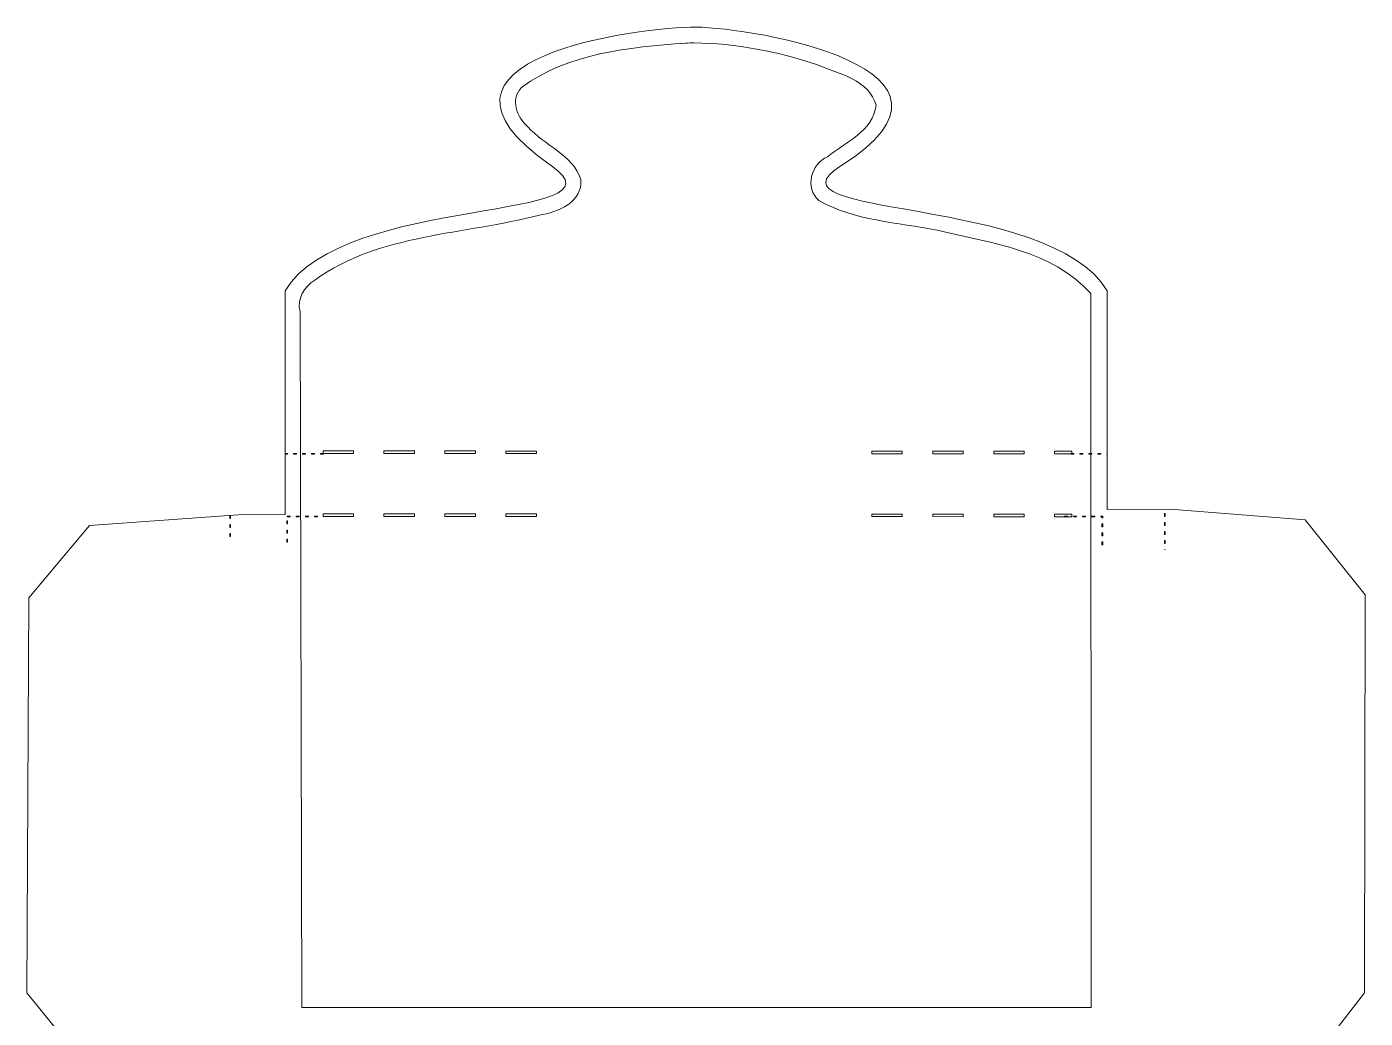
# Model space of a CAD drawing. Header units: centimetres. Extents: x -7 to 7, y -8.4 to 8.4.
# Drawn here: x -6.97 to 6.97, y -1.96 to 8.37 of the extents above; entities that cross this region are included whole.
import ezdxf

# ---------------------------------------------------------------- set-up
doc = ezdxf.new("R2010")
doc.units = ezdxf.units.CM
doc.header["$MEASUREMENT"] = 0
doc.layers.add('Layer 1', color=7, linetype='Continuous')

msp = doc.modelspace()

# ---------------------------------------------------------------- linework, layer by layer
at = {"layer": 'Layer 1', "color": 22, "lineweight": 20}
for points, knots in [([(-1.50616, 6.91939), (-0.65147, 6.33168), (-3.66834, 6.62702), (-4.27993, 5.61768), (-4.27993, 5.61768), (-4.27993, 5.61768), (-4.27993, 3.92375), (-4.27993, 3.92375), (-4.27993, 3.92375), (-4.27993, 3.92375), (-4.25492, 3.92375), (-4.25492, 3.92375), (-4.25492, 3.92375), (-4.25492, 3.92375), (-4.25492, 3.91583), (-4.25492, 3.91583), (-4.25492, 3.91583), (-4.25492, 3.91583), (-4.27993, 3.91583), (-4.27993, 3.91583), (-4.27993, 3.91583), (-4.27993, 3.91583), (-4.27993, 3.28788), (-4.27993, 3.28788), (-4.27993, 3.28788), (-4.27993, 3.28788), (-4.76649, 3.28491), (-4.76649, 3.28491), (-4.76649, 3.28491), (-4.76649, 3.28491), (-6.31557, 3.17294), (-6.31557, 3.17294), (-6.31557, 3.17294), (-6.31557, 3.17294), (-6.94885, 2.41941), (-6.94885, 2.41941), (-6.94885, 2.41941), (-6.94885, 2.41941), (-6.96976, -1.68992), (-6.96976, -1.68992), (-6.96976, -1.68992), (-6.96976, -1.68992), (-6.31341, -2.4984), (-6.31341, -2.4984), (-6.31341, -2.4984), (-6.31341, -2.4984), (-4.87891, -2.6707), (-4.87891, -2.6707), (-4.87891, -2.6707), (-4.87891, -2.6707), (-4.85489, -2.6707), (-4.85489, -2.6707), (-4.85489, -2.6707), (-4.85489, -2.6707), (-4.85489, -2.65213), (-4.85489, -2.65213), (-4.85489, -2.65213), (-4.85489, -2.65213), (-4.84721, -2.65213), (-4.84721, -2.65213), (-4.84721, -2.65213), (-4.84721, -2.65213), (-4.84721, -2.6707), (-4.84721, -2.6707), (-4.84721, -2.6707), (-4.84721, -2.6707), (-4.27993, -2.66971), (-4.27993, -2.66971), (-4.27993, -2.66971), (-4.27993, -2.66971), (-4.27993, -8.36186), (-4.27993, -8.36186), (-4.27993, -8.36186), (-4.27993, -8.36186), (4.28429, -8.36186), (4.28429, -8.36186), (4.28429, -8.36186), (4.28429, -8.36186), (4.28429, -2.65708), (4.28429, -2.65708), (4.28429, -2.65708), (4.28429, -2.65708), (4.85628, -2.65634), (4.85628, -2.65634), (4.85628, -2.65634), (4.85628, -2.65634), (4.8798, -2.65386), (4.8798, -2.65386), (4.8798, -2.65386), (4.8798, -2.65386), (4.8798, -2.63058), (4.8798, -2.63058), (4.8798, -2.63058), (4.8798, -2.63058), (4.88772, -2.63058), (4.88772, -2.63058), (4.88772, -2.63058), (4.88772, -2.63058), (4.88772, -2.65311), (4.88772, -2.65311), (4.88772, -2.65311), (4.88772, -2.65311), (6.28017, -2.57581), (6.28017, -2.57581), (6.28017, -2.57581), (6.28017, -2.57581), (6.96182, -1.69016), (6.96182, -1.69016), (6.96182, -1.69016), (6.96182, -1.69016), (6.97046, 2.45243), (6.97046, 2.45243), (6.97046, 2.45243), (6.97046, 2.45243), (6.34362, 3.23383), (6.34362, 3.23383), (6.34362, 3.23383), (6.34362, 3.23383), (4.93996, 3.34435), (4.93996, 3.34435), (4.93996, 3.34435), (4.93996, 3.34435), (4.28428, 3.34039), (4.28428, 3.34039), (4.28428, 3.34039), (4.28428, 3.34039), (4.28428, 3.91585), (4.28428, 3.91585), (4.28428, 3.91585), (4.28428, 3.91585), (4.27982, 3.91585), (4.27982, 3.91585), (4.27982, 3.91585), (4.27982, 3.91585), (4.27982, 3.92377), (4.27982, 3.92377), (4.27982, 3.92377), (4.27982, 3.92377), (4.28428, 3.92377), (4.28428, 3.92377), (4.28428, 3.92377), (4.28428, 3.92377), (4.28428, 5.6177), (4.28428, 5.6177), (4.28428, 5.6177), (3.6727, 6.62701), (0.62676, 6.36242), (1.51052, 6.91939), (1.51052, 6.91939), (3.12071, 7.93417), (0.5945, 8.35746), (0.00283, 8.36172), (0.00283, 8.36172), (-0.56416, 8.36571), (-3.14391, 8.04555), (-1.50616, 6.91939)], [0, 0, 0, 0, 0.025, 0.025, 0.025, 0.025, 0.05, 0.05, 0.05, 0.05, 0.075, 0.075, 0.075, 0.075, 0.1, 0.1, 0.1, 0.1, 0.125, 0.125, 0.125, 0.125, 0.15, 0.15, 0.15, 0.15, 0.175, 0.175, 0.175, 0.175, 0.2, 0.2, 0.2, 0.2, 0.225, 0.225, 0.225, 0.225, 0.25, 0.25, 0.25, 0.25, 0.275, 0.275, 0.275, 0.275, 0.3, 0.3, 0.3, 0.3, 0.325, 0.325, 0.325, 0.325, 0.35, 0.35, 0.35, 0.35, 0.375, 0.375, 0.375, 0.375, 0.4, 0.4, 0.4, 0.4, 0.425, 0.425, 0.425, 0.425, 0.45, 0.45, 0.45, 0.45, 0.475, 0.475, 0.475, 0.475, 0.5, 0.5, 0.5, 0.5, 0.525, 0.525, 0.525, 0.525, 0.55, 0.55, 0.55, 0.55, 0.575, 0.575, 0.575, 0.575, 0.6, 0.6, 0.6, 0.6, 0.625, 0.625, 0.625, 0.625, 0.65, 0.65, 0.65, 0.65, 0.675, 0.675, 0.675, 0.675, 0.7, 0.7, 0.7, 0.7, 0.725, 0.725, 0.725, 0.725, 0.75, 0.75, 0.75, 0.75, 0.775, 0.775, 0.775, 0.775, 0.8, 0.8, 0.8, 0.8, 0.825, 0.825, 0.825, 0.825, 0.85, 0.85, 0.85, 0.85, 0.875, 0.875, 0.875, 0.875, 0.9, 0.9, 0.9, 0.9, 0.925, 0.925, 0.925, 0.925, 0.95, 0.95, 0.95, 0.95, 1, 1, 1, 1]), ([(-4.19203, 3.92375), (-4.19203, 3.92375), (-4.16083, 3.92375), (-4.16083, 3.92375), (-4.16083, 3.92375), (-4.16083, 3.92375), (-4.16083, 3.91583), (-4.16083, 3.91583), (-4.16083, 3.91583), (-4.16083, 3.91583), (-4.19203, 3.91583), (-4.19203, 3.91583), (-4.19203, 3.91583), (-4.19203, 3.91583), (-4.19203, 3.92375), (-4.19203, 3.92375)], [0, 0, 0, 0, 0.2, 0.2, 0.2, 0.2, 0.4, 0.4, 0.4, 0.4, 0.6, 0.6, 0.6, 0.6, 1, 1, 1, 1]), ([(-4.09794, 3.92375), (-4.09794, 3.92375), (-4.06649, 3.92375), (-4.06649, 3.92375), (-4.06649, 3.92375), (-4.06649, 3.92375), (-4.06649, 3.91583), (-4.06649, 3.91583), (-4.06649, 3.91583), (-4.06649, 3.91583), (-4.09794, 3.91583), (-4.09794, 3.91583), (-4.09794, 3.91583), (-4.09794, 3.91583), (-4.09794, 3.92375), (-4.09794, 3.92375)], [0, 0, 0, 0, 0.2, 0.2, 0.2, 0.2, 0.4, 0.4, 0.4, 0.4, 0.6, 0.6, 0.6, 0.6, 1, 1, 1, 1]), ([(-4.00384, 3.92375), (-4.00384, 3.92375), (-3.97239, 3.92375), (-3.97239, 3.92375), (-3.97239, 3.92375), (-3.97239, 3.92375), (-3.97239, 3.91583), (-3.97239, 3.91583), (-3.97239, 3.91583), (-3.97239, 3.91583), (-4.00384, 3.91583), (-4.00384, 3.91583), (-4.00384, 3.91583), (-4.00384, 3.91583), (-4.00384, 3.92375), (-4.00384, 3.92375)], [0, 0, 0, 0, 0.2, 0.2, 0.2, 0.2, 0.4, 0.4, 0.4, 0.4, 0.6, 0.6, 0.6, 0.6, 1, 1, 1, 1]), ([(-3.90975, 3.92375), (-3.90975, 3.92375), (-3.8783, 3.92375), (-3.8783, 3.92375), (-3.8783, 3.92375), (-3.8783, 3.92375), (-3.8783, 3.91583), (-3.8783, 3.91583), (-3.8783, 3.91583), (-3.8783, 3.91583), (-3.90975, 3.91583), (-3.90975, 3.91583), (-3.90975, 3.91583), (-3.90975, 3.91583), (-3.90975, 3.92375), (-3.90975, 3.92375)], [0, 0, 0, 0, 0.2, 0.2, 0.2, 0.2, 0.4, 0.4, 0.4, 0.4, 0.6, 0.6, 0.6, 0.6, 1, 1, 1, 1]), ([(3.84057, 3.92375), (3.84057, 3.92375), (3.84057, 3.91583), (3.84057, 3.91583), (3.84057, 3.91583), (3.84057, 3.91583), (3.84057, 3.92375), (3.84057, 3.92375)], [0, 0, 0, 0, 0.33333333, 0.33333333, 0.33333333, 0.33333333, 1, 1, 1, 1]), ([(3.90321, 3.92375), (3.90321, 3.92375), (3.93466, 3.92375), (3.93466, 3.92375), (3.93466, 3.92375), (3.93466, 3.92375), (3.93466, 3.91583), (3.93466, 3.91583), (3.93466, 3.91583), (3.93466, 3.91583), (3.90321, 3.91583), (3.90321, 3.91583), (3.90321, 3.91583), (3.90321, 3.91583), (3.90321, 3.92375), (3.90321, 3.92375)], [0, 0, 0, 0, 0.2, 0.2, 0.2, 0.2, 0.4, 0.4, 0.4, 0.4, 0.6, 0.6, 0.6, 0.6, 1, 1, 1, 1]), ([(3.99755, 3.92375), (3.99755, 3.92375), (4.02875, 3.92375), (4.02875, 3.92375), (4.02875, 3.92375), (4.02875, 3.92375), (4.02875, 3.91583), (4.02875, 3.91583), (4.02875, 3.91583), (4.02875, 3.91583), (3.99755, 3.91583), (3.99755, 3.91583), (3.99755, 3.91583), (3.99755, 3.91583), (3.99755, 3.92375), (3.99755, 3.92375)], [0, 0, 0, 0, 0.2, 0.2, 0.2, 0.2, 0.4, 0.4, 0.4, 0.4, 0.6, 0.6, 0.6, 0.6, 1, 1, 1, 1]), ([(4.09165, 3.92375), (4.09165, 3.92375), (4.12285, 3.92375), (4.12285, 3.92375), (4.12285, 3.92375), (4.12285, 3.92375), (4.12285, 3.91583), (4.12285, 3.91583), (4.12285, 3.91583), (4.12285, 3.91583), (4.09165, 3.91583), (4.09165, 3.91583), (4.09165, 3.91583), (4.09165, 3.91583), (4.09165, 3.92375), (4.09165, 3.92375)], [0, 0, 0, 0, 0.2, 0.2, 0.2, 0.2, 0.4, 0.4, 0.4, 0.4, 0.6, 0.6, 0.6, 0.6, 1, 1, 1, 1]), ([(4.18574, 3.92375), (4.18574, 3.92375), (4.21719, 3.92375), (4.21719, 3.92375), (4.21719, 3.92375), (4.21719, 3.92375), (4.21719, 3.91583), (4.21719, 3.91583), (4.21719, 3.91583), (4.21719, 3.91583), (4.18574, 3.91583), (4.18574, 3.91583), (4.18574, 3.91583), (4.18574, 3.91583), (4.18574, 3.92375), (4.18574, 3.92375)], [0, 0, 0, 0, 0.2, 0.2, 0.2, 0.2, 0.4, 0.4, 0.4, 0.4, 0.6, 0.6, 0.6, 0.6, 1, 1, 1, 1]), ([(-4.85489, 3.27822), (-4.85489, 3.27822), (-4.84721, 3.27822), (-4.84721, 3.27822), (-4.84721, 3.27822), (-4.84721, 3.27822), (-4.84721, 3.24677), (-4.84721, 3.24677), (-4.84721, 3.24677), (-4.84721, 3.24677), (-4.85489, 3.24677), (-4.85489, 3.24677), (-4.85489, 3.24677), (-4.85489, 3.24677), (-4.85489, 3.27822), (-4.85489, 3.27822)], [0, 0, 0, 0, 0.2, 0.2, 0.2, 0.2, 0.4, 0.4, 0.4, 0.4, 0.6, 0.6, 0.6, 0.6, 1, 1, 1, 1]), ([(-4.26062, 3.22102), (-4.26062, 3.22102), (-4.25294, 3.22102), (-4.25294, 3.22102), (-4.25294, 3.22102), (-4.25294, 3.22102), (-4.25294, 3.18982), (-4.25294, 3.18982), (-4.25294, 3.18982), (-4.25294, 3.18982), (-4.26062, 3.18982), (-4.26062, 3.18982), (-4.26062, 3.18982), (-4.26062, 3.18982), (-4.26062, 3.22102), (-4.26062, 3.22102)], [0, 0, 0, 0, 0.2, 0.2, 0.2, 0.2, 0.4, 0.4, 0.4, 0.4, 0.6, 0.6, 0.6, 0.6, 1, 1, 1, 1]), ([(-4.25666, 3.27277), (-4.25666, 3.27277), (-4.22546, 3.27277), (-4.22546, 3.27277), (-4.22546, 3.27277), (-4.22546, 3.27277), (-4.22546, 3.26485), (-4.22546, 3.26485), (-4.22546, 3.26485), (-4.22546, 3.26485), (-4.25666, 3.26485), (-4.25666, 3.26485), (-4.25666, 3.26485), (-4.25666, 3.26485), (-4.25666, 3.27277), (-4.25666, 3.27277)], [0, 0, 0, 0, 0.2, 0.2, 0.2, 0.2, 0.4, 0.4, 0.4, 0.4, 0.6, 0.6, 0.6, 0.6, 1, 1, 1, 1]), ([(-4.16257, 3.27277), (-4.16257, 3.27277), (-4.13137, 3.27277), (-4.13137, 3.27277), (-4.13137, 3.27277), (-4.13137, 3.27277), (-4.13137, 3.26485), (-4.13137, 3.26485), (-4.13137, 3.26485), (-4.13137, 3.26485), (-4.16257, 3.26485), (-4.16257, 3.26485), (-4.16257, 3.26485), (-4.16257, 3.26485), (-4.16257, 3.27277), (-4.16257, 3.27277)], [0, 0, 0, 0, 0.2, 0.2, 0.2, 0.2, 0.4, 0.4, 0.4, 0.4, 0.6, 0.6, 0.6, 0.6, 1, 1, 1, 1]), ([(-4.06847, 3.27277), (-4.06847, 3.27277), (-4.03702, 3.27277), (-4.03702, 3.27277), (-4.03702, 3.27277), (-4.03702, 3.27277), (-4.03702, 3.26485), (-4.03702, 3.26485), (-4.03702, 3.26485), (-4.03702, 3.26485), (-4.06847, 3.26485), (-4.06847, 3.26485), (-4.06847, 3.26485), (-4.06847, 3.26485), (-4.06847, 3.27277), (-4.06847, 3.27277)], [0, 0, 0, 0, 0.2, 0.2, 0.2, 0.2, 0.4, 0.4, 0.4, 0.4, 0.6, 0.6, 0.6, 0.6, 1, 1, 1, 1]), ([(-3.97438, 3.27277), (-3.97438, 3.27277), (-3.94293, 3.27277), (-3.94293, 3.27277), (-3.94293, 3.27277), (-3.94293, 3.27277), (-3.94293, 3.26485), (-3.94293, 3.26485), (-3.94293, 3.26485), (-3.94293, 3.26485), (-3.97438, 3.26485), (-3.97438, 3.26485), (-3.97438, 3.26485), (-3.97438, 3.26485), (-3.97438, 3.27277), (-3.97438, 3.27277)], [0, 0, 0, 0, 0.2, 0.2, 0.2, 0.2, 0.4, 0.4, 0.4, 0.4, 0.6, 0.6, 0.6, 0.6, 1, 1, 1, 1]), ([(3.83859, 3.27277), (3.83859, 3.27277), (3.87004, 3.27277), (3.87004, 3.27277), (3.87004, 3.27277), (3.87004, 3.27277), (3.87004, 3.26485), (3.87004, 3.26485), (3.87004, 3.26485), (3.87004, 3.26485), (3.83859, 3.26485), (3.83859, 3.26485), (3.83859, 3.26485), (3.83859, 3.26485), (3.83859, 3.27277), (3.83859, 3.27277)], [0, 0, 0, 0, 0.2, 0.2, 0.2, 0.2, 0.4, 0.4, 0.4, 0.4, 0.6, 0.6, 0.6, 0.6, 1, 1, 1, 1]), ([(3.93268, 3.27277), (3.93268, 3.27277), (3.96413, 3.27277), (3.96413, 3.27277), (3.96413, 3.27277), (3.96413, 3.27277), (3.96413, 3.26485), (3.96413, 3.26485), (3.96413, 3.26485), (3.96413, 3.26485), (3.93268, 3.26485), (3.93268, 3.26485), (3.93268, 3.26485), (3.93268, 3.26485), (3.93268, 3.27277), (3.93268, 3.27277)], [0, 0, 0, 0, 0.2, 0.2, 0.2, 0.2, 0.4, 0.4, 0.4, 0.4, 0.6, 0.6, 0.6, 0.6, 1, 1, 1, 1]), ([(4.02702, 3.27277), (4.02702, 3.27277), (4.05822, 3.27277), (4.05822, 3.27277), (4.05822, 3.27277), (4.05822, 3.27277), (4.05822, 3.26485), (4.05822, 3.26485), (4.05822, 3.26485), (4.05822, 3.26485), (4.02702, 3.26485), (4.02702, 3.26485), (4.02702, 3.26485), (4.02702, 3.26485), (4.02702, 3.27277), (4.02702, 3.27277)], [0, 0, 0, 0, 0.2, 0.2, 0.2, 0.2, 0.4, 0.4, 0.4, 0.4, 0.6, 0.6, 0.6, 0.6, 1, 1, 1, 1]), ([(4.12111, 3.27277), (4.12111, 3.27277), (4.15256, 3.27277), (4.15256, 3.27277), (4.15256, 3.27277), (4.15256, 3.27277), (4.15256, 3.26485), (4.15256, 3.26485), (4.15256, 3.26485), (4.15256, 3.26485), (4.12111, 3.26485), (4.12111, 3.26485), (4.12111, 3.26485), (4.12111, 3.26485), (4.12111, 3.27277), (4.12111, 3.27277)], [0, 0, 0, 0, 0.2, 0.2, 0.2, 0.2, 0.4, 0.4, 0.4, 0.4, 0.6, 0.6, 0.6, 0.6, 1, 1, 1, 1]), ([(4.21521, 3.27277), (4.21521, 3.27277), (4.23279, 3.27277), (4.23279, 3.27277), (4.23279, 3.27277), (4.23279, 3.27277), (4.23675, 3.27277), (4.23675, 3.27277), (4.23675, 3.27277), (4.23675, 3.27277), (4.23675, 3.26881), (4.23675, 3.26881), (4.23675, 3.26881), (4.23675, 3.26881), (4.23675, 3.25519), (4.23675, 3.25519), (4.23675, 3.25519), (4.23675, 3.25519), (4.22883, 3.25519), (4.22883, 3.25519), (4.22883, 3.25519), (4.22883, 3.25519), (4.22883, 3.26485), (4.22883, 3.26485), (4.22883, 3.26485), (4.22883, 3.26485), (4.21521, 3.26485), (4.21521, 3.26485), (4.21521, 3.26485), (4.21521, 3.26485), (4.21521, 3.27277), (4.21521, 3.27277)], [0, 0, 0, 0, 0.11111111, 0.11111111, 0.11111111, 0.11111111, 0.22222222, 0.22222222, 0.22222222, 0.22222222, 0.33333333, 0.33333333, 0.33333333, 0.33333333, 0.44444444, 0.44444444, 0.44444444, 0.44444444, 0.55555556, 0.55555556, 0.55555556, 0.55555556, 0.66666667, 0.66666667, 0.66666667, 0.66666667, 0.77777778, 0.77777778, 0.77777778, 0.77777778, 1, 1, 1, 1]), ([(4.8798, 3.29976), (4.8798, 3.29976), (4.88772, 3.29976), (4.88772, 3.29976), (4.88772, 3.29976), (4.88772, 3.29976), (4.88772, 3.26856), (4.88772, 3.26856), (4.88772, 3.26856), (4.88772, 3.26856), (4.8798, 3.26856), (4.8798, 3.26856), (4.8798, 3.26856), (4.8798, 3.26856), (4.8798, 3.29976), (4.8798, 3.29976)], [0, 0, 0, 0, 0.2, 0.2, 0.2, 0.2, 0.4, 0.4, 0.4, 0.4, 0.6, 0.6, 0.6, 0.6, 1, 1, 1, 1]), ([(-4.85489, 3.18388), (-4.85489, 3.18388), (-4.84721, 3.18388), (-4.84721, 3.18388), (-4.84721, 3.18388), (-4.84721, 3.18388), (-4.84721, 3.15268), (-4.84721, 3.15268), (-4.84721, 3.15268), (-4.84721, 3.15268), (-4.85489, 3.15268), (-4.85489, 3.15268), (-4.85489, 3.15268), (-4.85489, 3.15268), (-4.85489, 3.18388), (-4.85489, 3.18388)], [0, 0, 0, 0, 0.2, 0.2, 0.2, 0.2, 0.4, 0.4, 0.4, 0.4, 0.6, 0.6, 0.6, 0.6, 1, 1, 1, 1]), ([(-4.85489, 3.08979), (-4.85489, 3.08979), (-4.84721, 3.08979), (-4.84721, 3.08979), (-4.84721, 3.08979), (-4.84721, 3.08979), (-4.84721, 3.05859), (-4.84721, 3.05859), (-4.84721, 3.05859), (-4.84721, 3.05859), (-4.85489, 3.05859), (-4.85489, 3.05859), (-4.85489, 3.05859), (-4.85489, 3.05859), (-4.85489, 3.08979), (-4.85489, 3.08979)], [0, 0, 0, 0, 0.2, 0.2, 0.2, 0.2, 0.4, 0.4, 0.4, 0.4, 0.6, 0.6, 0.6, 0.6, 1, 1, 1, 1]), ([(-4.26062, 3.12693), (-4.26062, 3.12693), (-4.25294, 3.12693), (-4.25294, 3.12693), (-4.25294, 3.12693), (-4.25294, 3.12693), (-4.25294, 3.09573), (-4.25294, 3.09573), (-4.25294, 3.09573), (-4.25294, 3.09573), (-4.26062, 3.09573), (-4.26062, 3.09573), (-4.26062, 3.09573), (-4.26062, 3.09573), (-4.26062, 3.12693), (-4.26062, 3.12693)], [0, 0, 0, 0, 0.2, 0.2, 0.2, 0.2, 0.4, 0.4, 0.4, 0.4, 0.6, 0.6, 0.6, 0.6, 1, 1, 1, 1]), ([(4.22882, 3.1923), (4.22882, 3.1923), (4.23674, 3.1923), (4.23674, 3.1923), (4.23674, 3.1923), (4.23674, 3.1923), (4.23674, 3.1611), (4.23674, 3.1611), (4.23674, 3.1611), (4.23674, 3.1611), (4.22882, 3.1611), (4.22882, 3.1611), (4.22882, 3.1611), (4.22882, 3.1611), (4.22882, 3.1923), (4.22882, 3.1923)], [0, 0, 0, 0, 0.2, 0.2, 0.2, 0.2, 0.4, 0.4, 0.4, 0.4, 0.6, 0.6, 0.6, 0.6, 1, 1, 1, 1]), ([(4.22882, 3.0982), (4.22882, 3.0982), (4.23674, 3.0982), (4.23674, 3.0982), (4.23674, 3.0982), (4.23674, 3.0982), (4.23674, 3.06675), (4.23674, 3.06675), (4.23674, 3.06675), (4.23674, 3.06675), (4.22882, 3.06675), (4.22882, 3.06675), (4.22882, 3.06675), (4.22882, 3.06675), (4.22882, 3.0982), (4.22882, 3.0982)], [0, 0, 0, 0, 0.2, 0.2, 0.2, 0.2, 0.4, 0.4, 0.4, 0.4, 0.6, 0.6, 0.6, 0.6, 1, 1, 1, 1]), ([(4.8798, 3.20567), (4.8798, 3.20567), (4.88772, 3.20567), (4.88772, 3.20567), (4.88772, 3.20567), (4.88772, 3.20567), (4.88772, 3.17447), (4.88772, 3.17447), (4.88772, 3.17447), (4.88772, 3.17447), (4.8798, 3.17447), (4.8798, 3.17447), (4.8798, 3.17447), (4.8798, 3.17447), (4.8798, 3.20567), (4.8798, 3.20567)], [0, 0, 0, 0, 0.2, 0.2, 0.2, 0.2, 0.4, 0.4, 0.4, 0.4, 0.6, 0.6, 0.6, 0.6, 1, 1, 1, 1]), ([(4.8798, 3.11158), (4.8798, 3.11158), (4.88772, 3.11158), (4.88772, 3.11158), (4.88772, 3.11158), (4.88772, 3.11158), (4.88772, 3.08013), (4.88772, 3.08013), (4.88772, 3.08013), (4.88772, 3.08013), (4.8798, 3.08013), (4.8798, 3.08013), (4.8798, 3.08013), (4.8798, 3.08013), (4.8798, 3.11158), (4.8798, 3.11158)], [0, 0, 0, 0, 0.2, 0.2, 0.2, 0.2, 0.4, 0.4, 0.4, 0.4, 0.6, 0.6, 0.6, 0.6, 1, 1, 1, 1]), ([(-4.26062, 3.03284), (-4.26062, 3.03284), (-4.25294, 3.03284), (-4.25294, 3.03284), (-4.25294, 3.03284), (-4.25294, 3.03284), (-4.25294, 3.00139), (-4.25294, 3.00139), (-4.25294, 3.00139), (-4.25294, 3.00139), (-4.26062, 3.00139), (-4.26062, 3.00139), (-4.26062, 3.00139), (-4.26062, 3.00139), (-4.26062, 3.03284), (-4.26062, 3.03284)], [0, 0, 0, 0, 0.2, 0.2, 0.2, 0.2, 0.4, 0.4, 0.4, 0.4, 0.6, 0.6, 0.6, 0.6, 1, 1, 1, 1]), ([(4.22882, 3.00411), (4.22882, 3.00411), (4.23674, 3.00411), (4.23674, 3.00411), (4.23674, 3.00411), (4.23674, 3.00411), (4.23674, 2.97266), (4.23674, 2.97266), (4.23674, 2.97266), (4.23674, 2.97266), (4.22882, 2.97266), (4.22882, 2.97266), (4.22882, 2.97266), (4.22882, 2.97266), (4.22882, 3.00411), (4.22882, 3.00411)], [0, 0, 0, 0, 0.2, 0.2, 0.2, 0.2, 0.4, 0.4, 0.4, 0.4, 0.6, 0.6, 0.6, 0.6, 1, 1, 1, 1]), ([(4.8798, 3.01748), (4.8798, 3.01748), (4.88772, 3.01748), (4.88772, 3.01748), (4.88772, 3.01748), (4.88772, 3.01748), (4.88772, 2.98603), (4.88772, 2.98603), (4.88772, 2.98603), (4.88772, 2.98603), (4.8798, 2.98603), (4.8798, 2.98603), (4.8798, 2.98603), (4.8798, 2.98603), (4.8798, 3.01748), (4.8798, 3.01748)], [0, 0, 0, 0, 0.2, 0.2, 0.2, 0.2, 0.4, 0.4, 0.4, 0.4, 0.6, 0.6, 0.6, 0.6, 1, 1, 1, 1]), ([(4.8798, 2.92339), (4.8798, 2.92339), (4.88772, 2.92339), (4.88772, 2.92339), (4.88772, 2.92339), (4.88772, 2.92339), (4.8798, 2.92339), (4.8798, 2.92339)], [0, 0, 0, 0, 0.33333333, 0.33333333, 0.33333333, 0.33333333, 1, 1, 1, 1])]:
    msp.add_open_spline(points, degree=3, knots=knots, dxfattribs=at)
at = {"layer": 'Layer 1', "color": 41, "lineweight": 20}
for points, knots in [([(-0.0215, 8.1971), (-0.05072, 8.19721), (-0.0799, 8.19694), (-0.10914, 8.19627), (-0.10914, 8.19627), (-0.69678, 8.15062), (-1.32958, 8.09281), (-1.81653, 7.73408), (-1.81653, 7.73408), (-1.93773, 7.61155), (-1.86617, 7.42482), (-1.75204, 7.32563), (-1.75204, 7.32563), (-1.58221, 7.13006), (-1.28202, 7.03602), (-1.1989, 6.77579), (-1.1989, 6.77579), (-1.17945, 6.54246), (-1.43727, 6.43188), (-1.6305, 6.40537), (-1.6305, 6.40537), (-2.41325, 6.19887), (-3.29198, 6.21625), (-3.97124, 5.7282), (-3.97124, 5.7282), (-4.07748, 5.65762), (-4.16411, 5.53379), (-4.12089, 5.40078), (-4.12089, 5.40078), (-4.12089, 5.40078), (-4.10518, -1.84467), (-4.10518, -1.84467), (-4.10518, -1.84467), (-4.10518, -1.84467), (4.11592, -1.84467), (4.11592, -1.84467), (4.11592, -1.84467), (4.11592, -1.84467), (4.11096, 5.58847), (4.11096, 5.58847), (4.11096, 5.58847), (3.71145, 6.03992), (3.0684, 6.11538), (2.51271, 6.24746), (2.51271, 6.24746), (2.09893, 6.33065), (1.65009, 6.34615), (1.27826, 6.55752), (1.27826, 6.55752), (1.13234, 6.68804), (1.19663, 6.93782), (1.36921, 7.01227), (1.36921, 7.01227), (1.5563, 7.16237), (1.84582, 7.28233), (1.87523, 7.54805), (1.87523, 7.54805), (1.80604, 7.81159), (1.4897, 7.87577), (1.26586, 7.96973), (1.26586, 7.96973), (0.85187, 8.10709), (0.41674, 8.19534), (-0.0215, 8.19711), (-0.0215, 8.19711), (-0.0215, 8.19711), (-0.0215, 8.1971), (-0.0215, 8.1971)], [0, 0, 0, 0, 0.05555556, 0.05555556, 0.05555556, 0.05555556, 0.11111111, 0.11111111, 0.11111111, 0.11111111, 0.16666667, 0.16666667, 0.16666667, 0.16666667, 0.22222222, 0.22222222, 0.22222222, 0.22222222, 0.27777778, 0.27777778, 0.27777778, 0.27777778, 0.33333333, 0.33333333, 0.33333333, 0.33333333, 0.38888889, 0.38888889, 0.38888889, 0.38888889, 0.44444444, 0.44444444, 0.44444444, 0.44444444, 0.5, 0.5, 0.5, 0.5, 0.55555556, 0.55555556, 0.55555556, 0.55555556, 0.61111111, 0.61111111, 0.61111111, 0.61111111, 0.66666667, 0.66666667, 0.66666667, 0.66666667, 0.72222222, 0.72222222, 0.72222222, 0.72222222, 0.77777778, 0.77777778, 0.77777778, 0.77777778, 0.83333333, 0.83333333, 0.83333333, 0.83333333, 0.88888889, 0.88888889, 0.88888889, 0.88888889, 1, 1, 1, 1]), ([(-3.88441, 3.94971), (-3.88441, 3.94971), (-3.56691, 3.94971), (-3.56691, 3.94971), (-3.56691, 3.94971), (-3.56691, 3.94971), (-3.56691, 3.92325), (-3.56691, 3.92325), (-3.56691, 3.92325), (-3.56691, 3.92325), (-3.88441, 3.92325), (-3.88441, 3.92325), (-3.88441, 3.92325), (-3.88441, 3.92325), (-3.88441, 3.94971), (-3.88441, 3.94971)], [0, 0, 0, 0, 0.2, 0.2, 0.2, 0.2, 0.4, 0.4, 0.4, 0.4, 0.6, 0.6, 0.6, 0.6, 1, 1, 1, 1]), ([(-3.24941, 3.94971), (-3.24941, 3.94971), (-2.93191, 3.94971), (-2.93191, 3.94971), (-2.93191, 3.94971), (-2.93191, 3.94971), (-2.93191, 3.92325), (-2.93191, 3.92325), (-2.93191, 3.92325), (-2.93191, 3.92325), (-3.24941, 3.92325), (-3.24941, 3.92325), (-3.24941, 3.92325), (-3.24941, 3.92325), (-3.24941, 3.94971), (-3.24941, 3.94971)], [0, 0, 0, 0, 0.2, 0.2, 0.2, 0.2, 0.4, 0.4, 0.4, 0.4, 0.6, 0.6, 0.6, 0.6, 1, 1, 1, 1]), ([(-2.61441, 3.94971), (-2.61441, 3.94971), (-2.29691, 3.94971), (-2.29691, 3.94971), (-2.29691, 3.94971), (-2.29691, 3.94971), (-2.29691, 3.92325), (-2.29691, 3.92325), (-2.29691, 3.92325), (-2.29691, 3.92325), (-2.61441, 3.92325), (-2.61441, 3.92325), (-2.61441, 3.92325), (-2.61441, 3.92325), (-2.61441, 3.94971), (-2.61441, 3.94971)], [0, 0, 0, 0, 0.2, 0.2, 0.2, 0.2, 0.4, 0.4, 0.4, 0.4, 0.6, 0.6, 0.6, 0.6, 1, 1, 1, 1]), ([(-1.97941, 3.94889), (-1.97941, 3.94889), (-1.66191, 3.94889), (-1.66191, 3.94889), (-1.66191, 3.94889), (-1.66191, 3.94889), (-1.66191, 3.92243), (-1.66191, 3.92243), (-1.66191, 3.92243), (-1.66191, 3.92243), (-1.97941, 3.92243), (-1.97941, 3.92243), (-1.97941, 3.92243), (-1.97941, 3.92243), (-1.97941, 3.94889), (-1.97941, 3.94889)], [0, 0, 0, 0, 0.2, 0.2, 0.2, 0.2, 0.4, 0.4, 0.4, 0.4, 0.6, 0.6, 0.6, 0.6, 1, 1, 1, 1]), ([(1.83059, 3.94806), (1.83059, 3.94806), (2.14809, 3.94806), (2.14809, 3.94806), (2.14809, 3.94806), (2.14809, 3.94806), (2.14809, 3.9216), (2.14809, 3.9216), (2.14809, 3.9216), (2.14809, 3.9216), (1.83059, 3.9216), (1.83059, 3.9216), (1.83059, 3.9216), (1.83059, 3.9216), (1.83059, 3.94806), (1.83059, 3.94806)], [0, 0, 0, 0, 0.2, 0.2, 0.2, 0.2, 0.4, 0.4, 0.4, 0.4, 0.6, 0.6, 0.6, 0.6, 1, 1, 1, 1]), ([(2.46559, 3.94806), (2.46559, 3.94806), (2.78309, 3.94723), (2.78309, 3.94723), (2.78309, 3.94723), (2.78309, 3.94723), (2.78309, 3.92077), (2.78309, 3.92077), (2.78309, 3.92077), (2.78309, 3.92077), (2.46559, 3.9216), (2.46559, 3.9216), (2.46559, 3.9216), (2.46559, 3.9216), (2.46559, 3.94806), (2.46559, 3.94806)], [0, 0, 0, 0, 0.2, 0.2, 0.2, 0.2, 0.4, 0.4, 0.4, 0.4, 0.6, 0.6, 0.6, 0.6, 1, 1, 1, 1]), ([(3.10059, 3.94724), (3.10059, 3.94724), (3.41809, 3.94724), (3.41809, 3.94724), (3.41809, 3.94724), (3.41809, 3.94724), (3.41809, 3.92078), (3.41809, 3.92078), (3.41809, 3.92078), (3.41809, 3.92078), (3.10059, 3.92078), (3.10059, 3.92078), (3.10059, 3.92078), (3.10059, 3.92078), (3.10059, 3.94724), (3.10059, 3.94724)], [0, 0, 0, 0, 0.2, 0.2, 0.2, 0.2, 0.4, 0.4, 0.4, 0.4, 0.6, 0.6, 0.6, 0.6, 1, 1, 1, 1]), ([(3.73559, 3.94724), (3.73559, 3.94724), (3.91584, 3.94724), (3.91584, 3.94724), (3.91584, 3.94724), (3.91584, 3.94724), (3.91584, 3.92078), (3.91584, 3.92078), (3.91584, 3.92078), (3.91584, 3.92078), (3.73559, 3.92078), (3.73559, 3.92078), (3.73559, 3.92078), (3.73559, 3.92078), (3.73559, 3.94724), (3.73559, 3.94724)], [0, 0, 0, 0, 0.2, 0.2, 0.2, 0.2, 0.4, 0.4, 0.4, 0.4, 0.6, 0.6, 0.6, 0.6, 1, 1, 1, 1]), ([(-3.88441, 3.29487), (-3.88441, 3.29487), (-3.56691, 3.29487), (-3.56691, 3.29487), (-3.56691, 3.29487), (-3.56691, 3.29487), (-3.56691, 3.26841), (-3.56691, 3.26841), (-3.56691, 3.26841), (-3.56691, 3.26841), (-3.88441, 3.26841), (-3.88441, 3.26841), (-3.88441, 3.26841), (-3.88441, 3.26841), (-3.88441, 3.29487), (-3.88441, 3.29487)], [0, 0, 0, 0, 0.2, 0.2, 0.2, 0.2, 0.4, 0.4, 0.4, 0.4, 0.6, 0.6, 0.6, 0.6, 1, 1, 1, 1]), ([(-3.24941, 3.29487), (-3.24941, 3.29487), (-2.93191, 3.29487), (-2.93191, 3.29487), (-2.93191, 3.29487), (-2.93191, 3.29487), (-2.93191, 3.26841), (-2.93191, 3.26841), (-2.93191, 3.26841), (-2.93191, 3.26841), (-3.24941, 3.26841), (-3.24941, 3.26841), (-3.24941, 3.26841), (-3.24941, 3.26841), (-3.24941, 3.29487), (-3.24941, 3.29487)], [0, 0, 0, 0, 0.2, 0.2, 0.2, 0.2, 0.4, 0.4, 0.4, 0.4, 0.6, 0.6, 0.6, 0.6, 1, 1, 1, 1]), ([(-2.61441, 3.29487), (-2.61441, 3.29487), (-2.29691, 3.29487), (-2.29691, 3.29487), (-2.29691, 3.29487), (-2.29691, 3.29487), (-2.29691, 3.26841), (-2.29691, 3.26841), (-2.29691, 3.26841), (-2.29691, 3.26841), (-2.61441, 3.26841), (-2.61441, 3.26841), (-2.61441, 3.26841), (-2.61441, 3.26841), (-2.61441, 3.29487), (-2.61441, 3.29487)], [0, 0, 0, 0, 0.2, 0.2, 0.2, 0.2, 0.4, 0.4, 0.4, 0.4, 0.6, 0.6, 0.6, 0.6, 1, 1, 1, 1]), ([(-1.97941, 3.29405), (-1.97941, 3.29405), (-1.66191, 3.29405), (-1.66191, 3.29405), (-1.66191, 3.29405), (-1.66191, 3.29405), (-1.66191, 3.26759), (-1.66191, 3.26759), (-1.66191, 3.26759), (-1.66191, 3.26759), (-1.97941, 3.26759), (-1.97941, 3.26759), (-1.97941, 3.26759), (-1.97941, 3.26759), (-1.97941, 3.29405), (-1.97941, 3.29405)], [0, 0, 0, 0, 0.2, 0.2, 0.2, 0.2, 0.4, 0.4, 0.4, 0.4, 0.6, 0.6, 0.6, 0.6, 1, 1, 1, 1]), ([(1.83059, 3.29322), (1.83059, 3.29322), (2.14809, 3.29322), (2.14809, 3.29322), (2.14809, 3.29322), (2.14809, 3.29322), (2.14809, 3.26676), (2.14809, 3.26676), (2.14809, 3.26676), (2.14809, 3.26676), (1.83059, 3.26676), (1.83059, 3.26676), (1.83059, 3.26676), (1.83059, 3.26676), (1.83059, 3.29322), (1.83059, 3.29322)], [0, 0, 0, 0, 0.2, 0.2, 0.2, 0.2, 0.4, 0.4, 0.4, 0.4, 0.6, 0.6, 0.6, 0.6, 1, 1, 1, 1]), ([(2.46559, 3.29322), (2.46559, 3.29322), (2.78309, 3.29239), (2.78309, 3.29239), (2.78309, 3.29239), (2.78309, 3.29239), (2.78309, 3.26593), (2.78309, 3.26593), (2.78309, 3.26593), (2.78309, 3.26593), (2.46559, 3.26676), (2.46559, 3.26676), (2.46559, 3.26676), (2.46559, 3.26676), (2.46559, 3.29322), (2.46559, 3.29322)], [0, 0, 0, 0, 0.2, 0.2, 0.2, 0.2, 0.4, 0.4, 0.4, 0.4, 0.6, 0.6, 0.6, 0.6, 1, 1, 1, 1]), ([(3.10059, 3.2924), (3.10059, 3.2924), (3.41809, 3.2924), (3.41809, 3.2924), (3.41809, 3.2924), (3.41809, 3.2924), (3.41809, 3.26594), (3.41809, 3.26594), (3.41809, 3.26594), (3.41809, 3.26594), (3.10059, 3.26594), (3.10059, 3.26594), (3.10059, 3.26594), (3.10059, 3.26594), (3.10059, 3.2924), (3.10059, 3.2924)], [0, 0, 0, 0, 0.2, 0.2, 0.2, 0.2, 0.4, 0.4, 0.4, 0.4, 0.6, 0.6, 0.6, 0.6, 1, 1, 1, 1]), ([(3.73559, 3.2924), (3.73559, 3.2924), (3.91584, 3.2924), (3.91584, 3.2924), (3.91584, 3.2924), (3.91584, 3.2924), (3.91584, 3.26594), (3.91584, 3.26594), (3.91584, 3.26594), (3.91584, 3.26594), (3.73559, 3.26594), (3.73559, 3.26594), (3.73559, 3.26594), (3.73559, 3.26594), (3.73559, 3.2924), (3.73559, 3.2924)], [0, 0, 0, 0, 0.2, 0.2, 0.2, 0.2, 0.4, 0.4, 0.4, 0.4, 0.6, 0.6, 0.6, 0.6, 1, 1, 1, 1])]:
    msp.add_open_spline(points, degree=3, knots=knots, dxfattribs=at)

doc.saveas('drawing.dxf')
